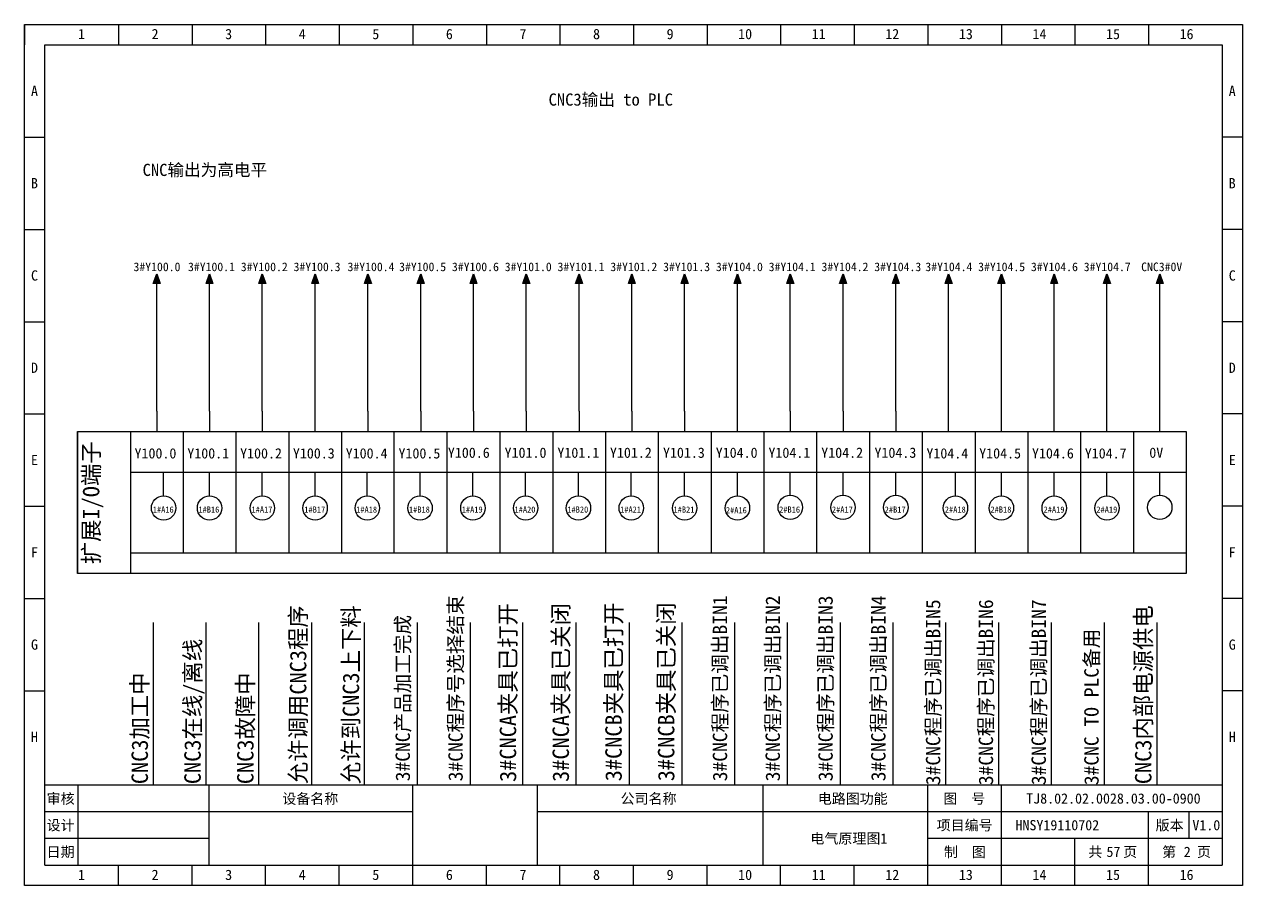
# Model space of a CAD drawing. Header units: millimetres. Extents: x 914 to 910632, y -176 to 682692.
# Drawn here: x 2233.1 to 2530.1, y 2030.2 to 2240.2 of the extents above; entities that cross this region are included whole.
import ezdxf
from ezdxf.enums import TextEntityAlignment as Align

# ---------------------------------------------------------------- set-up
doc = ezdxf.new("R2010")
doc.units = ezdxf.units.MM
doc.layers.add('EPLAN311', color=1, linetype='Continuous', lineweight=25)
doc.styles.get("Standard").update_dxf_attribs({"font": 'arial.ttf'})
doc.styles.add('宋体', font='')
doc.styles.get('宋体').set_extended_font_data('宋体')

# ---------------------------------------------------------------- blocks, each defined once
blk = doc.blocks.new('箭头下')
at = {"layer": 'EPLAN311', "linetype": 'Continuous', "lineweight": 25, "ltscale": 4}
blk.add_hatch(color=1, dxfattribs=at).paths.add_polyline_path([(-0.7, -0.875), (0, -2.8), (0.7, -0.875)], flags=0)
at = {"layer": 'EPLAN311', "color": 1, "linetype": 'Continuous', "lineweight": 25, "ltscale": 4}
blk.add_line((0, 0), (0, -0.875), dxfattribs=at)
blk.add_lwpolyline([(-0.7, -0.875), (0, -2.8), (0.7, -0.875)], close=True, dxfattribs=at)
at = {"color": 5}
blk.add_attdef('70_20010', text='', height=1.7535, dxfattribs=at).set_placement((0, -3.8507), align=Align.TOP_CENTER)
blk = doc.blocks.new('*U388')
blk.add_line((-2.5, 0), (2.5, 0))
blk = doc.blocks.new('*U389')
at = {"color": 0, "linetype": 'ByBlock', "lineweight": -2, "transparency": 16777216}
for p in [(0, 0), (0, -22.5), (0, -45), (0, -67.5), (0, -90), (0, -112.5), (0, -135)]:
    blk.add_blockref('*U388', p, dxfattribs=at)
blk = doc.blocks.new('*U390')
blk.add_line((-2.5, 0), (2.5, 0))
blk = doc.blocks.new('*U391')
at = {"color": 0, "linetype": 'ByBlock', "lineweight": -2, "transparency": 16777216}
for p in [(0, 0), (0, -22.5), (0, -45), (0, -67.5), (0, -90), (0, -112.5), (0, -135)]:
    blk.add_blockref('*U390', p, dxfattribs=at)
blk = doc.blocks.new('制图图框')
for p, q in [((-2700.08, 789.32), (-2403.08, 789.32)), ((-2700.08, 579.32), (-2700.08, 789.32)), ((-2700.08, 789.32), (-2700.08, 784.32)), ((-2700.08, 789.32), (-2695.08, 789.32)), ((-2677.15, 789.32), (-2677.15, 784.32)), ((-2659.21, 789.32), (-2659.21, 784.32)), ((-2641.27, 789.32), (-2641.27, 784.32)), ((-2623.33, 789.32), (-2623.33, 784.32)), ((-2605.4, 789.32), (-2605.4, 784.32)), ((-2587.46, 789.32), (-2587.46, 784.32)), ((-2569.52, 789.32), (-2569.52, 784.32)), ((-2551.58, 789.32), (-2551.58, 784.32)), ((-2533.65, 789.32), (-2533.65, 784.32)), ((-2515.71, 789.32), (-2515.71, 784.32)), ((-2497.77, 789.32), (-2497.77, 784.32)), ((-2479.83, 789.32), (-2479.83, 784.32)), ((-2461.9, 789.32), (-2461.9, 784.32)), ((-2443.96, 789.32), (-2443.96, 784.32)), ((-2426.02, 789.32), (-2426.02, 784.32)), ((-2403.08, 789.32), (-2403.08, 579.32)), ((-2403.08, 789.32), (-2403.08, 784.32)), ((-2695.08, 784.32), (-2408.08, 784.32)), ((-2695.08, 584.32), (-2695.08, 784.32)), ((-2408.08, 784.32), (-2408.08, 584.32)), ((-2408.08, 603.82), (-2695.08, 603.82)), ((-2687.08, 603.82), (-2687.08, 584.32)), ((-2655.08, 603.82), (-2655.08, 584.32)), ((-2655.08, 603.82), (-2655.08, 584.32)), ((-2605.4, 579.32), (-2605.4, 603.82)), ((-2575.08, 603.82), (-2575.08, 584.32)), ((-2575.08, 603.82), (-2575.08, 584.32)), ((-2575.08, 603.82), (-2575.08, 584.32)), ((-2520.08, 603.82), (-2520.08, 584.32)), ((-2479.83, 579.32), (-2479.83, 603.82)), ((-2461.9, 579.32), (-2461.9, 603.82)), ((-2655.08, 597.32), (-2695.08, 597.32)), ((-2605.4, 597.32), (-2655.08, 597.32)), ((-2408.08, 597.32), (-2575.08, 597.32)), ((-2426.02, 579.32), (-2426.02, 597.32)), ((-2416.18, 597.32), (-2416.18, 590.82)), ((-2655.08, 590.82), (-2695.08, 590.82)), ((-2408.08, 590.82), (-2479.83, 590.82)), ((-2443.96, 579.32), (-2443.96, 590.82)), ((-2695.08, 584.32), (-2408.08, 584.32)), ((-2677.15, 579.32), (-2677.15, 584.32)), ((-2659.21, 579.32), (-2659.21, 584.32)), ((-2641.27, 579.32), (-2641.27, 584.32)), ((-2623.33, 579.32), (-2623.33, 584.32)), ((-2587.46, 579.32), (-2587.46, 584.32)), ((-2569.52, 579.32), (-2569.52, 584.32)), ((-2551.58, 579.32), (-2551.58, 584.32)), ((-2533.65, 579.32), (-2533.65, 584.32)), ((-2515.71, 579.32), (-2515.71, 584.32)), ((-2497.77, 579.32), (-2497.77, 584.32)), ((-2403.08, 579.32), (-2700.08, 579.32))]:
    blk.add_line(p, q)
blk.add_blockref('*U389', (-2697.58, 761.82))
at = {"xscale": -1}
blk.add_blockref('*U391', (-2405.58, 761.82), dxfattribs=at)
at = {"style": '宋体'}
for s, p in [('1', (-2687.01, 785.71)), ('2', (-2669.07, 785.71)), ('3', (-2651.13, 785.71)), ('4', (-2633.2, 785.71)), ('5', (-2615.26, 785.71)), ('6', (-2597.32, 785.71)), ('7', (-2579.38, 785.71)), ('8', (-2561.45, 785.71)), ('9', (-2543.51, 785.71)), ('10', (-2526.07, 785.71)), ('11', (-2508.13, 785.71)), ('12', (-2490.2, 785.71)), ('13', (-2472.26, 785.71)), ('14', (-2454.32, 785.71)), ('15', (-2436.38, 785.71)), ('16', (-2418.45, 785.71)), ('A', (-2698.47, 771.84)), ('A', (-2406.47, 771.84)), ('B', (-2698.47, 749.34)), ('B', (-2406.47, 749.34)), ('C', (-2698.47, 726.84)), ('C', (-2406.47, 726.84)), ('D', (-2698.47, 704.34)), ('D', (-2406.47, 704.34)), ('E', (-2698.47, 681.84)), ('E', (-2406.47, 681.84)), ('F', (-2698.47, 659.34)), ('F', (-2406.47, 659.34)), ('G', (-2698.47, 636.84)), ('G', (-2406.47, 636.84)), ('H', (-2698.47, 614.34)), ('H', (-2406.47, 614.34)), ('审核', (-2694.65, 599.29)), ('设备名称', (-2637.2, 599.28)), ('公司名称', (-2554.73, 599.29)), ('电路图功能', (-2506.66, 599.29)), ('图  号', (-2476.05, 599.3)), ('设计', (-2694.66, 592.79)), ('项目编号', (-2477.68, 592.79)), ('版本', (-2424.3, 592.79)), ('日期', (-2694.66, 586.29)), ('制  图', (-2475.91, 586.28)), ('共   页', (-2440.72, 586.31)), ('第   页', (-2422.72, 586.3)), ('1', (-2687.01, 580.71)), ('2', (-2669.07, 580.71)), ('3', (-2651.13, 580.71)), ('4', (-2633.2, 580.71)), ('5', (-2615.26, 580.71)), ('6', (-2597.32, 580.71)), ('7', (-2579.38, 580.71)), ('8', (-2561.45, 580.71)), ('9', (-2543.51, 580.71)), ('10', (-2526.07, 580.71)), ('11', (-2508.13, 580.71)), ('12', (-2490.2, 580.71)), ('13', (-2472.26, 580.71)), ('14', (-2454.32, 580.71)), ('15', (-2436.38, 580.71)), ('16', (-2418.45, 580.71))]:
    blk.add_text(s, height=2.5, dxfattribs=at).set_placement(p)

msp = doc.modelspace()

# ---------------------------------------------------------------- linework, layer by layer
for p, q in [((2265.347, 2145.949), (2265.347, 2176.041)), ((2278.217, 2145.949), (2278.217, 2176.041)), ((2291.087, 2145.949), (2291.087, 2176.041)), ((2303.957, 2145.949), (2303.957, 2176.041)), ((2316.827, 2145.949), (2316.827, 2176.041)), ((2329.697, 2145.949), (2329.697, 2176.041)), ((2342.567, 2145.949), (2342.567, 2176.041)), ((2355.437, 2145.949), (2355.437, 2176.041)), ((2368.307, 2145.949), (2368.307, 2176.041)), ((2381.177, 2145.949), (2381.177, 2176.041)), ((2394.047, 2145.949), (2394.047, 2176.041)), ((2406.917, 2145.949), (2406.917, 2176.041)), ((2419.787, 2145.949), (2419.787, 2176.041)), ((2432.657, 2145.949), (2432.657, 2176.041)), ((2445.527, 2145.949), (2445.527, 2176.041)), ((2458.397, 2145.949), (2458.397, 2176.041)), ((2471.267, 2145.949), (2471.267, 2176.041)), ((2484.137, 2145.949), (2484.137, 2176.041)), ((2497.007, 2145.949), (2497.007, 2176.041)), ((2509.877, 2145.949), (2509.877, 2176.041)), ((2265.347, 2145.949), (2265.347, 2140.999)), ((2278.217, 2145.949), (2278.217, 2140.999)), ((2291.087, 2145.949), (2291.087, 2140.999)), ((2303.957, 2140.999), (2303.957, 2145.949)), ((2316.827, 2145.949), (2316.827, 2140.999)), ((2329.697, 2145.949), (2329.697, 2140.999)), ((2342.567, 2145.949), (2342.567, 2140.999)), ((2355.437, 2145.949), (2355.437, 2140.999)), ((2368.307, 2145.949), (2368.307, 2140.999)), ((2381.177, 2145.949), (2381.177, 2140.999)), ((2394.047, 2145.949), (2394.047, 2140.999)), ((2406.917, 2140.999), (2406.917, 2145.949)), ((2419.787, 2145.949), (2419.787, 2140.999)), ((2419.787, 2145.949), (2419.787, 2140.999)), ((2432.657, 2145.949), (2432.657, 2140.999)), ((2445.527, 2145.949), (2445.527, 2140.999)), ((2458.397, 2140.999), (2458.397, 2145.949)), ((2471.267, 2140.999), (2471.267, 2145.949)), ((2484.137, 2140.999), (2484.137, 2145.949)), ((2497.007, 2140.999), (2497.007, 2145.949)), ((2509.877, 2140.999), (2509.877, 2145.949)), ((2246.042, 2140.999), (2516.312, 2140.999)), ((2246.042, 2106.349), (2246.042, 2140.999)), ((2246.042, 2140.999), (2246.042, 2106.349)), ((2258.912, 2140.999), (2258.912, 2106.349)), ((2271.782, 2140.999), (2271.782, 2111.299)), ((2284.652, 2140.999), (2284.652, 2111.299)), ((2297.522, 2140.999), (2297.522, 2111.299)), ((2310.392, 2140.999), (2310.392, 2111.299)), ((2323.262, 2111.299), (2323.262, 2140.999)), ((2336.132, 2111.299), (2336.132, 2140.999)), ((2349.002, 2140.999), (2349.002, 2111.299)), ((2361.872, 2140.999), (2361.872, 2111.299)), ((2374.742, 2140.999), (2374.742, 2111.299)), ((2387.612, 2140.999), (2387.612, 2111.277)), ((2400.482, 2140.999), (2400.482, 2111.299)), ((2413.352, 2140.999), (2413.352, 2111.299)), ((2426.222, 2140.999), (2426.222, 2111.299)), ((2439.092, 2140.999), (2439.092, 2111.299)), ((2451.962, 2140.999), (2451.962, 2111.299)), ((2464.832, 2140.999), (2464.832, 2111.299)), ((2477.702, 2140.999), (2477.702, 2111.299)), ((2490.572, 2140.999), (2490.572, 2111.299)), ((2503.442, 2140.999), (2503.442, 2111.299)), ((2516.312, 2140.999), (2516.312, 2106.349)), ((2258.912, 2131.099), (2516.312, 2131.099)), ((2267.016, 2125.289), (2267.016, 2131.099)), ((2278.217, 2125.289), (2278.217, 2131.099)), ((2291.087, 2125.289), (2291.087, 2131.099)), ((2303.957, 2125.289), (2303.957, 2131.099)), ((2316.671, 2125.289), (2316.671, 2130.94)), ((2329.541, 2125.289), (2329.541, 2130.94)), ((2342.411, 2125.289), (2342.411, 2130.94)), ((2355.281, 2125.289), (2355.281, 2130.94)), ((2368.151, 2125.289), (2368.151, 2130.94)), ((2381.021, 2125.289), (2381.021, 2130.94)), ((2394.047, 2125.289), (2394.047, 2130.94)), ((2406.917, 2125.289), (2406.917, 2131.099)), ((2419.787, 2125.449), (2419.787, 2131.099)), ((2432.657, 2125.449), (2432.657, 2131.099)), ((2445.527, 2125.449), (2445.527, 2131.099)), ((2460.066, 2125.289), (2460.066, 2131.099)), ((2471.267, 2125.289), (2471.267, 2131.099)), ((2484.137, 2125.289), (2484.137, 2131.099)), ((2497.007, 2125.289), (2497.007, 2131.099)), ((2509.877, 2125.449), (2509.877, 2131.099)), ((2516.312, 2111.299), (2258.912, 2111.299)), ((2516.312, 2106.349), (2246.042, 2106.349)), ((2264.516, 2054.75), (2264.516, 2094.449)), ((2277.386, 2054.75), (2277.386, 2094.449)), ((2290.256, 2054.75), (2290.256, 2094.449)), ((2303.126, 2054.75), (2303.126, 2094.449)), ((2315.996, 2054.75), (2315.996, 2094.449)), ((2328.866, 2094.449), (2328.866, 2054.75)), ((2341.736, 2094.449), (2341.736, 2054.75)), ((2354.606, 2054.75), (2354.606, 2094.449)), ((2367.476, 2094.449), (2367.476, 2054.75)), ((2380.502, 2094.449), (2380.502, 2054.75)), ((2393.326, 2094.449), (2393.326, 2054.75)), ((2406.196, 2094.449), (2406.196, 2054.75)), ((2419.066, 2094.449), (2419.066, 2054.75)), ((2431.936, 2094.449), (2431.936, 2054.75)), ((2444.806, 2094.449), (2444.806, 2054.75)), ((2457.676, 2094.449), (2457.676, 2054.75)), ((2470.546, 2094.449), (2470.546, 2054.75)), ((2483.416, 2094.449), (2483.416, 2054.75)), ((2496.286, 2094.449), (2496.286, 2054.75)), ((2509.156, 2094.449), (2509.156, 2054.75))]:
    msp.add_line(p, q)
for centre in [(2267.016, 2122.319), (2278.217, 2122.319), (2291.087, 2122.319), (2303.957, 2122.319), (2316.671, 2122.319), (2329.541, 2122.319), (2342.411, 2122.319), (2355.281, 2122.319), (2368.151, 2122.319), (2381.021, 2122.319), (2394.047, 2122.319), (2406.917, 2122.319), (2419.787, 2122.479), (2432.657, 2122.479), (2445.527, 2122.479), (2460.066, 2122.319), (2471.267, 2122.319), (2484.137, 2122.319), (2497.007, 2122.319), (2509.877, 2122.479)]:
    msp.add_circle(centre, 2.97)

# ---------------------------------------------------------------- block references
msp.add_blockref('制图图框', (4933.158, 1450.931))
ref = msp.add_blockref('箭头下', (2265.347, 2176.041), dxfattribs=dict(xscale=-1.2, yscale=1.2, zscale=1.2, rotation=180))
ref.add_attrib('70_20010', '3#Y100.0', dxfattribs={"color": 5, "height": 2.1042, "style": '宋体'}).set_placement((2265.402, 2179.445), align=Align.BOTTOM_CENTER)
ref = msp.add_blockref('箭头下', (2278.217, 2176.041), dxfattribs=dict(xscale=-1.2, yscale=1.2, zscale=1.2, rotation=180))
ref.add_attrib('70_20010', '3#Y100.1', dxfattribs={"color": 5, "height": 2.1042, "style": '宋体'}).set_placement((2278.688, 2179.445), align=Align.BOTTOM_CENTER)
ref = msp.add_blockref('箭头下', (2291.087, 2176.041), dxfattribs=dict(xscale=-1.2, yscale=1.2, zscale=1.2, rotation=180))
ref.add_attrib('70_20010', '3#Y100.2', dxfattribs={"color": 5, "height": 2.1042, "style": '宋体'}).set_placement((2291.558, 2179.445), align=Align.BOTTOM_CENTER)
ref = msp.add_blockref('箭头下', (2303.957, 2176.041), dxfattribs=dict(xscale=-1.2, yscale=1.2, zscale=1.2, rotation=180))
ref.add_attrib('70_20010', '3#Y100.3', dxfattribs={"color": 5, "height": 2.1042, "style": '宋体'}).set_placement((2304.428, 2179.445), align=Align.BOTTOM_CENTER)
ref = msp.add_blockref('箭头下', (2316.827, 2176.041), dxfattribs=dict(xscale=-1.2, yscale=1.2, zscale=1.2, rotation=180))
ref.add_attrib('70_20010', '3#Y100.4', dxfattribs={"color": 5, "height": 2.1042, "style": '宋体'}).set_placement((2317.581, 2179.445), align=Align.BOTTOM_CENTER)
ref = msp.add_blockref('箭头下', (2329.697, 2176.041), dxfattribs=dict(xscale=-1.2, yscale=1.2, zscale=1.2, rotation=180))
ref.add_attrib('70_20010', '3#Y100.5', dxfattribs={"color": 5, "height": 2.1042, "style": '宋体'}).set_placement((2330.168, 2179.445), align=Align.BOTTOM_CENTER)
ref = msp.add_blockref('箭头下', (2342.567, 2176.041), dxfattribs=dict(xscale=-1.2, yscale=1.2, zscale=1.2, rotation=180))
ref.add_attrib('70_20010', '3#Y100.6', dxfattribs={"color": 5, "height": 2.1042, "style": '宋体'}).set_placement((2343.038, 2179.445), align=Align.BOTTOM_CENTER)
ref = msp.add_blockref('箭头下', (2355.437, 2176.041), dxfattribs=dict(xscale=-1.2, yscale=1.2, zscale=1.2, rotation=180))
ref.add_attrib('70_20010', '3#Y101.0', dxfattribs={"color": 5, "height": 2.1042, "style": '宋体'}).set_placement((2355.908, 2179.445), align=Align.BOTTOM_CENTER)
ref = msp.add_blockref('箭头下', (2368.307, 2176.041), dxfattribs=dict(xscale=-1.2, yscale=1.2, zscale=1.2, rotation=180))
ref.add_attrib('70_20010', '3#Y101.1', dxfattribs={"color": 5, "height": 2.1042, "style": '宋体'}).set_placement((2368.778, 2179.445), align=Align.BOTTOM_CENTER)
ref = msp.add_blockref('箭头下', (2381.177, 2176.041), dxfattribs=dict(xscale=-1.2, yscale=1.2, zscale=1.2, rotation=180))
ref.add_attrib('70_20010', '3#Y101.2', dxfattribs={"color": 5, "height": 2.1042, "style": '宋体'}).set_placement((2381.648, 2179.445), align=Align.BOTTOM_CENTER)
ref = msp.add_blockref('箭头下', (2394.047, 2176.041), dxfattribs=dict(xscale=-1.2, yscale=1.2, zscale=1.2, rotation=180))
ref.add_attrib('70_20010', '3#Y101.3', dxfattribs={"color": 5, "height": 2.1042, "style": '宋体'}).set_placement((2394.518, 2179.445), align=Align.BOTTOM_CENTER)
ref = msp.add_blockref('箭头下', (2406.917, 2176.041), dxfattribs=dict(xscale=-1.2, yscale=1.2, zscale=1.2, rotation=180))
ref.add_attrib('70_20010', '3#Y104.0', dxfattribs={"color": 5, "height": 2.1042, "style": '宋体'}).set_placement((2407.388, 2179.445), align=Align.BOTTOM_CENTER)
ref = msp.add_blockref('箭头下', (2419.787, 2176.041), dxfattribs=dict(xscale=-1.2, yscale=1.2, zscale=1.2, rotation=180))
ref.add_attrib('70_20010', '3#Y104.1', dxfattribs={"color": 5, "height": 2.1042, "style": '宋体'}).set_placement((2420.258, 2179.445), align=Align.BOTTOM_CENTER)
ref = msp.add_blockref('箭头下', (2432.657, 2176.041), dxfattribs=dict(xscale=-1.2, yscale=1.2, zscale=1.2, rotation=180))
ref.add_attrib('70_20010', '3#Y104.2', dxfattribs={"color": 5, "height": 2.1042, "style": '宋体'}).set_placement((2433.128, 2179.445), align=Align.BOTTOM_CENTER)
ref = msp.add_blockref('箭头下', (2445.527, 2176.041), dxfattribs=dict(xscale=-1.2, yscale=1.2, zscale=1.2, rotation=180))
ref.add_attrib('70_20010', '3#Y104.3', dxfattribs={"color": 5, "height": 2.1042, "style": '宋体'}).set_placement((2445.998, 2179.445), align=Align.BOTTOM_CENTER)
ref = msp.add_blockref('箭头下', (2458.397, 2176.041), dxfattribs=dict(xscale=-1.2, yscale=1.2, zscale=1.2, rotation=180))
ref.add_attrib('70_20010', '3#Y104.4', dxfattribs={"color": 5, "height": 2.1042, "style": '宋体'}).set_placement((2458.452, 2179.445), align=Align.BOTTOM_CENTER)
ref = msp.add_blockref('箭头下', (2471.267, 2176.041), dxfattribs=dict(xscale=-1.2, yscale=1.2, zscale=1.2, rotation=180))
ref.add_attrib('70_20010', '3#Y104.5', dxfattribs={"color": 5, "height": 2.1042, "style": '宋体'}).set_placement((2471.322, 2179.445), align=Align.BOTTOM_CENTER)
ref = msp.add_blockref('箭头下', (2484.137, 2176.041), dxfattribs=dict(xscale=-1.2, yscale=1.2, zscale=1.2, rotation=180))
ref.add_attrib('70_20010', '3#Y104.6', dxfattribs={"color": 5, "height": 2.1042, "style": '宋体'}).set_placement((2484.192, 2179.445), align=Align.BOTTOM_CENTER)
ref = msp.add_blockref('箭头下', (2497.007, 2176.041), dxfattribs=dict(xscale=-1.2, yscale=1.2, zscale=1.2, rotation=180))
ref.add_attrib('70_20010', '3#Y104.7', dxfattribs={"color": 5, "height": 2.1042, "style": '宋体'}).set_placement((2497.062, 2179.445), align=Align.BOTTOM_CENTER)
ref = msp.add_blockref('箭头下', (2509.877, 2176.041), dxfattribs=dict(xscale=-1.2, yscale=1.2, zscale=1.2, rotation=180))
ref.add_attrib('70_20010', 'CNC3#0V', dxfattribs={"color": 5, "height": 2.1042, "style": '宋体'}).set_placement((2510.348, 2179.445), align=Align.BOTTOM_CENTER)

# ---------------------------------------------------------------- texts
at = {"style": '宋体'}
for s, height, p in [('Y100.0', 2.5, (2259.927, 2134.405)), ('Y100.1', 2.5, (2272.797, 2134.405)), ('Y100.2', 2.5, (2285.667, 2134.405)), ('Y100.3', 2.5, (2298.537, 2134.405)), ('Y100.4', 2.5, (2311.407, 2134.405)), ('Y100.5', 2.5, (2324.277, 2134.405)), ('Y100.6', 2.5, (2336.32, 2134.564)), ('Y101.0', 2.5, (2350.147, 2134.564)), ('Y101.1', 2.5, (2363.017, 2134.564)), ('Y101.2', 2.5, (2375.829, 2134.564)), ('Y101.3', 2.5, (2388.757, 2134.564)), ('Y104.0', 2.5, (2401.618, 2134.564)), ('Y104.1', 2.5, (2414.472, 2134.564)), ('Y104.2', 2.5, (2427.342, 2134.564)), ('Y104.3', 2.5, (2440.319, 2134.564)), ('Y104.4', 2.5, (2452.977, 2134.405)), ('Y104.5', 2.5, (2465.847, 2134.405)), ('Y104.6', 2.5, (2478.717, 2134.405)), ('Y104.7', 2.5, (2491.587, 2134.405)), ('0V', 2.5, (2507.318, 2134.564)), ('1#A16', 1.5, (2264.382, 2121.204)), ('1#B16', 1.5, (2275.507, 2121.203)), ('1#A17', 1.5, (2288.452, 2121.203)), ('1#B17', 1.5, (2301.322, 2121.204)), ('1#A18', 1.5, (2313.961, 2121.203)), ('1#B18', 1.5, (2326.831, 2121.203)), ('1#A19', 1.5, (2339.701, 2121.203)), ('1#A20', 1.5, (2352.571, 2121.203)), ('1#B20', 1.5, (2365.441, 2121.203)), ('1#A21', 1.5, (2378.311, 2121.203)), ('1#B21', 1.5, (2391.337, 2121.203)), ('2#A16', 1.5, (2404.1, 2121.044)), ('2#B16', 1.5, (2417.077, 2121.203)), ('2#A17', 1.5, (2429.947, 2121.203)), ('2#B17', 1.5, (2442.817, 2121.203)), ('2#A18', 1.5, (2457.473, 2121.204)), ('2#B18', 1.5, (2468.598, 2121.203)), ('2#A19', 1.5, (2481.543, 2121.203)), ('2#A19', 1.5, (2494.413, 2121.203))]:
    msp.add_text(s, height=height, dxfattribs=at).set_placement(p)
at = {"color": 0, "style": '宋体'}
for s, height, rotation, p in [('3#CNC程序号选择结束', 3.5, 90, (2339.942, 2055.693)), ('3#CNC程序已调出BIN1', 3.5, 90, (2404.402, 2055.693)), ('3#CNC程序已调出BIN2', 3.5, 90, (2417.272, 2055.693)), ('3#CNC程序已调出BIN3', 3.5, 90, (2430.142, 2055.693)), ('3#CNC程序已调出BIN4', 3.5, 90, (2443.012, 2055.693)), ('3#CNC程序已调出BIN6', 3.5, 89.99653, (2469.231, 2054.75)), ('3#CNC程序已调出BIN7', 3.5, 89.99653, (2482.101, 2054.75)), ('允许调用CNC3程序', 4, 89.99653, (2301.811, 2054.991)), ('允许到CNC3上下料', 4, 89.99653, (2314.681, 2054.991)), ('3#CNCA夹具已打开', 4, 90, (2352.968, 2055.534)), ('3#CNCA夹具已关闭', 4, 90, (2365.838, 2055.534)), ('3#CNCB夹具已打开', 4, 90, (2378.708, 2055.693)), ('3#CNCB夹具已关闭', 4, 90, (2391.532, 2055.693)), ('3#CNC程序已调出BIN5', 3.5, 89.99653, (2456.361, 2054.75)), ('CNC3内部电源供电', 4, 89.99653, (2507.841, 2054.991)), ('3#CNC产品加工完成', 3.5, 90, (2327.072, 2055.693)), ('3#CNC TO PLC备用', 3.5, 89.99653, (2494.971, 2054.75)), ('CNC3在线/离线', 4, 89.99653, (2276.071, 2054.991)), ('CNC3加工中 ', 4, 89.99653, (2263.201, 2054.991)), ('CNC3故障中', 4, 89.99653, (2288.941, 2054.991))]:
    msp.add_text(s, height=height, rotation=rotation, dxfattribs=at).set_placement(p)
at = {"char_height": 2.97, "attachment_point": 5, "style": '宋体'}
for s, width, heights, insert in [('CNC3输出 to PLC', 65.76813, [0], (2376.028, 2221.754)), ('\\pt56.43;CNC输出为高电平\\P', 60.44266, [1.955], (2277.077, 2204.603))]:
    msp.add_mtext_dynamic_manual_height_columns(s, width=width, gutter_width=12.5, heights=heights, dxfattribs=dict(at, insert=insert))
at = {"style": '宋体'}
msp.add_attdef('扩展I/O端子', text='封页', height=4, rotation=90, dxfattribs=at).set_placement((2249.358, 2123.594), align=Align.MIDDLE_CENTER)
for tag, text, p in [('TJ8.02.02.0028.03.00-0900', 'TJ8.01.01.0181.00.01-0900', (2498.574, 2051.5)), ('电气原理图1', '封页', (2434.074, 2041.75)), ('HNSY19110702', 'HNSY19110702', (2484.902, 2045)), ('V1.0', '1.0', (2521.224, 2045)), ('57', '01', (2498.574, 2038.5)), ('2', '01', (2516.574, 2038.5))]:
    msp.add_attdef(tag, text=text, height=2.5, dxfattribs=at).set_placement(p, align=Align.MIDDLE_CENTER)

doc.saveas('drawing.dxf')
